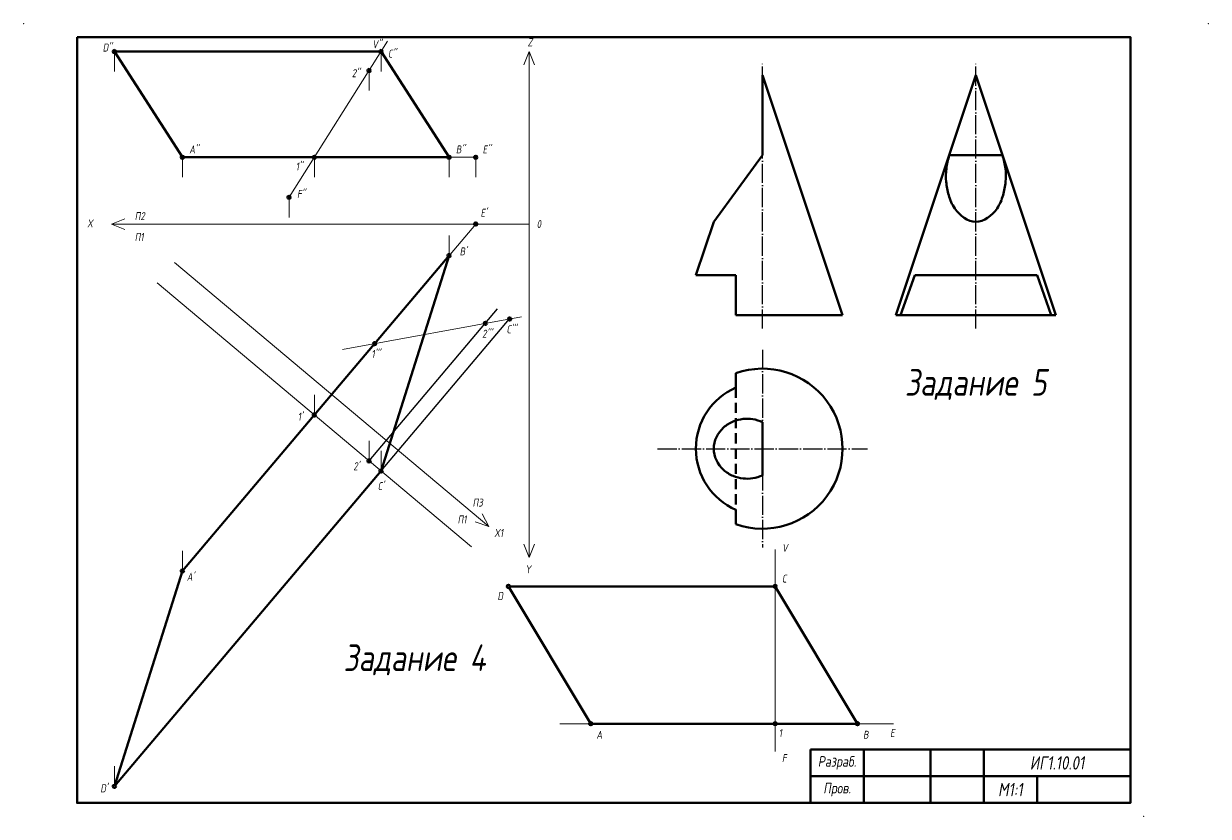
# Model space of a CAD drawing. Header units: millimetres. Extents: x -51 to 1257, y 2746 to 3043.
# Drawn here: x -51.5 to 392.7, y 2746.1 to 3043.1 of the extents above; entities that cross this region are included whole.
import ezdxf

# ---------------------------------------------------------------- set-up
doc = ezdxf.new("R2010")
doc.units = ezdxf.units.MM
doc.linetypes.add('ACAD_ISO04W100', pattern=[30, 24, -3, 0, -3])
doc.linetypes.add('штриховая', pattern=[19.05, 12.7, -6.35])
doc.styles.get("Standard").update_dxf_attribs({"font": 'eskdw.shx', "oblique": 10})

# ---------------------------------------------------------------- blocks, each defined once
blk = doc.blocks.new('*U23')
at = {"lineweight": 20, "ltscale": 0.3}
for p, q in [((48.042, 2978.083), (84.967, 3036.547)), ((118.042, 2993.083), (8.042, 2993.083)), ((8.042, 2838.083), (118.042, 2968.083)), ((5.043, 2953.635), (122.907, 2854.736)), ((-1.416, 2946.001), (116.448, 2847.102)), ((135.25, 2933.343), (68.056, 2921.065))]:
    blk.add_line(p, q, dxfattribs=at)
at = {"color": 252, "lineweight": 20}
for p, q in [((-17.453, 3032.716), (-17.453, 3025.216)), ((82.547, 3032.716), (82.547, 3025.216)), ((78.042, 3025.583), (78.042, 3018.083)), ((8.042, 2993.083), (8.042, 2985.583)), ((57.516, 2993.083), (57.516, 2985.583)), ((108.042, 2993.083), (108.042, 2985.583)), ((118.042, 2993.083), (118.042, 2985.583)), ((48.042, 2978.083), (48.042, 2970.583)), ((108.042, 2956.264), (108.042, 2963.764)), ((57.516, 2896.552), (57.516, 2904.052)), ((78.042, 2879.328), (78.042, 2886.828)), ((82.547, 2875.56), (82.547, 2883.06)), ((8.042, 2838.083), (8.042, 2845.583)), ((-17.462, 2757.374), (-17.462, 2764.874))]:
    blk.add_line(p, q, dxfattribs=at)
at = {"lineweight": 60, "ltscale": 0.3}
for p, q in [((-17.453, 3032.716), (8.042, 2993.083)), ((-17.453, 3032.716), (82.547, 3032.716)), ((82.547, 3032.716), (108.042, 2993.083)), ((8.042, 2993.083), (108.042, 2993.083)), ((8.042, 2838.083), (108.042, 2956.264)), ((108.042, 2956.264), (82.547, 2875.56)), ((-17.462, 2757.374), (82.538, 2875.556)), ((8.042, 2838.083), (-17.453, 2757.378)), ((130.301, 2832.284), (230.301, 2832.284)), ((161.162, 2780.829), (130.301, 2832.284)), ((230.301, 2832.284), (261.162, 2780.829)), ((161.162, 2780.829), (261.162, 2780.829))]:
    blk.add_line(p, q, dxfattribs=at)
at = {"lineweight": 20}
for p, q in [((138.042, 3032.716), (136.042, 3027.716)), ((138.042, 3032.716), (140.042, 3027.716)), ((138.042, 3032.716), (138.042, 2843.083)), ((-18.529, 2968.083), (-13.529, 2970.083)), ((-18.529, 2968.083), (-13.529, 2966.083)), ((138.042, 2968.083), (-18.529, 2968.083)), ((138.042, 2968.083), (68.042, 2968.083)), ((122.907, 2854.736), (117.827, 2856.52)), ((122.907, 2854.736), (120.459, 2859.532)), ((138.042, 2843.083), (136.042, 2848.083)), ((138.042, 2843.083), (140.042, 2848.083)), ((230.301, 2846.056), (230.301, 2770.454)), ((149.605, 2780.829), (274.682, 2780.829))]:
    blk.add_line(p, q, dxfattribs=at)
at = {"linetype": 'ACAD_ISO04W100', "ltscale": 0.3}
for p, q in [((225.585, 2928.892), (225.585, 3028.892)), ((305.585, 2928.892), (305.585, 3028.892)), ((225.585, 2920.879), (225.585, 2846.904)), ((186.218, 2883.892), (264.951, 2883.892))]:
    blk.add_line(p, q, dxfattribs=at)
at = {"lineweight": 100, "ltscale": 0.3}
for p, q in [((225.585, 3023.892), (225.585, 2993.892)), ((225.585, 3023.892), (255.585, 2933.892)), ((305.585, 3023.892), (275.585, 2933.892)), ((305.585, 3023.892), (335.585, 2933.892)), ((225.585, 2993.892), (207.252, 2968.892)), ((295.585, 2993.892), (315.585, 2993.892)), ((200.585, 2948.892), (207.252, 2968.892)), ((215.585, 2948.892), (200.585, 2948.892)), ((215.585, 2933.892), (215.585, 2948.892)), ((282.672, 2948.892), (277.301, 2933.892)), ((282.672, 2948.892), (328.498, 2948.892)), ((328.498, 2948.892), (333.869, 2933.892)), ((255.585, 2933.892), (215.585, 2933.892)), ((275.585, 2933.892), (335.585, 2933.892)), ((215.585, 2912.176), (215.585, 2906.804)), ((225.585, 2893.892), (225.585, 2873.892)), ((215.585, 2860.979), (215.585, 2855.607))]:
    blk.add_line(p, q, dxfattribs=at)
at = {"color": 252, "ltscale": 0.3}
for p, q in [((78.042, 2879.328), (126.241, 2936.29)), ((82.538, 2875.556), (130.736, 2932.518))]:
    blk.add_line(p, q, dxfattribs=at)
at = {"linetype": 'штриховая', "lineweight": 60, "ltscale": 0.3}
blk.add_line((215.585, 2906.804), (215.585, 2860.979), dxfattribs=at)
at = {"lineweight": 100}
for p, q in [((243.522, 2771.144), (363.522, 2771.144)), ((243.522, 2761.144), (243.522, 2771.144)), ((263.522, 2751.144), (263.522, 2771.144)), ((288.522, 2771.144), (288.522, 2751.144)), ((308.522, 2771.144), (308.522, 2751.144)), ((243.522, 2761.144), (363.522, 2761.144)), ((243.522, 2751.144), (243.522, 2761.144)), ((328.522, 2751.144), (328.522, 2761.144)), ((363.522, 2751.144), (243.522, 2751.144))]:
    blk.add_line(p, q, dxfattribs=at)
blk.add_lwpolyline([(-31.478, 3038.144), (363.522, 3038.144), (363.522, 2751.144), (-31.478, 2751.144)], close=True, dxfattribs=at)
at = {"lineweight": 80}
for centre in [(-17.453, 3032.716), (82.547, 3032.716), (78.042, 3025.583), (8.042, 2993.083), (57.516, 2993.083), (108.042, 2993.083), (118.042, 2993.083), (48.042, 2978.083), (118.042, 2968.083), (108.042, 2956.264), (130.734, 2932.514), (121.642, 2930.853), (80.124, 2923.27), (57.516, 2896.552), (78.042, 2879.328), (82.538, 2875.556), (8.042, 2838.083), (130.301, 2832.284), (230.301, 2832.284), (161.162, 2780.829), (230.301, 2780.829), (261.162, 2780.829), (-17.462, 2757.374)]:
    blk.add_circle(centre, 0.6, dxfattribs=at)
at = {"lineweight": 100, "ltscale": 0.3}
for radius, start, end in [(30, 250.52878, 109.47122), (25, 113.57818, 246.42182)]:
    blk.add_arc((225.585, 2883.892), radius, start, end, dxfattribs=at)
for points in [[(295.585, 2993.892), (294.509, 2988.892), (294.449, 2983.892), (295.387, 2978.892), (297.669, 2973.892), (305.585, 2968.892), (313.501, 2973.892), (315.783, 2978.892), (316.72, 2983.892), (316.66, 2988.892), (315.585, 2993.892)], [(225.585, 2873.892), (221.918, 2872.816), (218.252, 2872.756), (214.585, 2873.694), (210.918, 2875.975), (207.252, 2883.892), (210.918, 2891.808), (214.585, 2894.09), (218.252, 2895.027), (221.918, 2894.967), (225.585, 2893.892)]]:
    blk.add_spline(points, degree=3, dxfattribs=at)
at = {"color": 252, "lineweight": 9, "ltscale": 0.3}
for p in [(-51.478, 3043.144), (392.734, 3043.144), (368.522, 2746.144)]:
    blk.add_point(p, dxfattribs=at)
at = {"lineweight": 20, "oblique": 10}
for s, p in [("D''", (-21.847, 3032.718)), ("V''", (79.209, 3033.957)), ("C''", (85.098, 3030.439)), ('Z', (137.452, 3034.642)), ("2''", (71.569, 3023.099)), ("А''", (10.593, 2994.527)), ("B''", (110.593, 2994.527)), ("Е''", (120.593, 2994.527)), ("1''", (50.543, 2988.166)), ("F''", (51.019, 2977.865)), ('П2', (-9.853, 2969.533)), ("Е'", (119.82, 2970.79)), ('X', (-27.717, 2966.825)), ('0', (140.889, 2966.568)), ('П1', (-9.853, 2961.712)), ("B'", (112.005, 2956.315)), ("2'''", (120.458, 2925.472)), ("C'''", (129.551, 2927.134)), ("1'''", (78.941, 2917.89)), ("1'", (51.299, 2894.384)), ("2'", (72.129, 2875.807)), ("C'", (81.269, 2868.388)), ('П3', (116.85, 2862.193)), ('П1', (111.221, 2855.866)), ('X1', (124.942, 2850.815)), ('V', (232.852, 2845.19)), ('Y', (136.591, 2837.217)), ("А'", (9.682, 2834.387)), ('C', (232.852, 2833.728)), ('D', (126.184, 2827.185)), ('А', (163.254, 2775.188)), ('1', (231.664, 2775.83)), ('B', (263.268, 2775.188)), ('E', (273.402, 2775.83)), ('F', (232.852, 2766.417)), ("D'", (-22.733, 2755.128))]:
    blk.add_text(s, height=3, dxfattribs=at).set_placement(p)
at = {"color": 0, "lineweight": 40, "char_height": 10, "width": 55, "attachment_point": 5}
for s, insert in [('\\pxqc;Задание 5', (305.538, 2907.958)), ('\\pxqc;Задание 4', (95.094, 2804.765))]:
    blk.add_mtext(s, dxfattribs=dict(at, insert=insert))
at = {"lineweight": 40, "attachment_point": 5}
for s, insert, char_height, width in [('\\pxqc;Разраб.', (253.522, 2766.144), 4, 20), ('\\pxqc;ИГ1.10.01', (336.022, 2766.144), 5, 55), ('\\pxqc;Пров.', (253.522, 2756.144), 4, 20), ('\\pxqc;M1:1', (318.522, 2756.144), 5, 20)]:
    blk.add_mtext(s, dxfattribs=dict(at, insert=insert, char_height=char_height, width=width))

msp = doc.modelspace()

# ---------------------------------------------------------------- block references
at = {"lineweight": 9, "ltscale": 0.3}
msp.add_blockref('*U23', (0, 0), dxfattribs=at)

doc.saveas('drawing.dxf')
